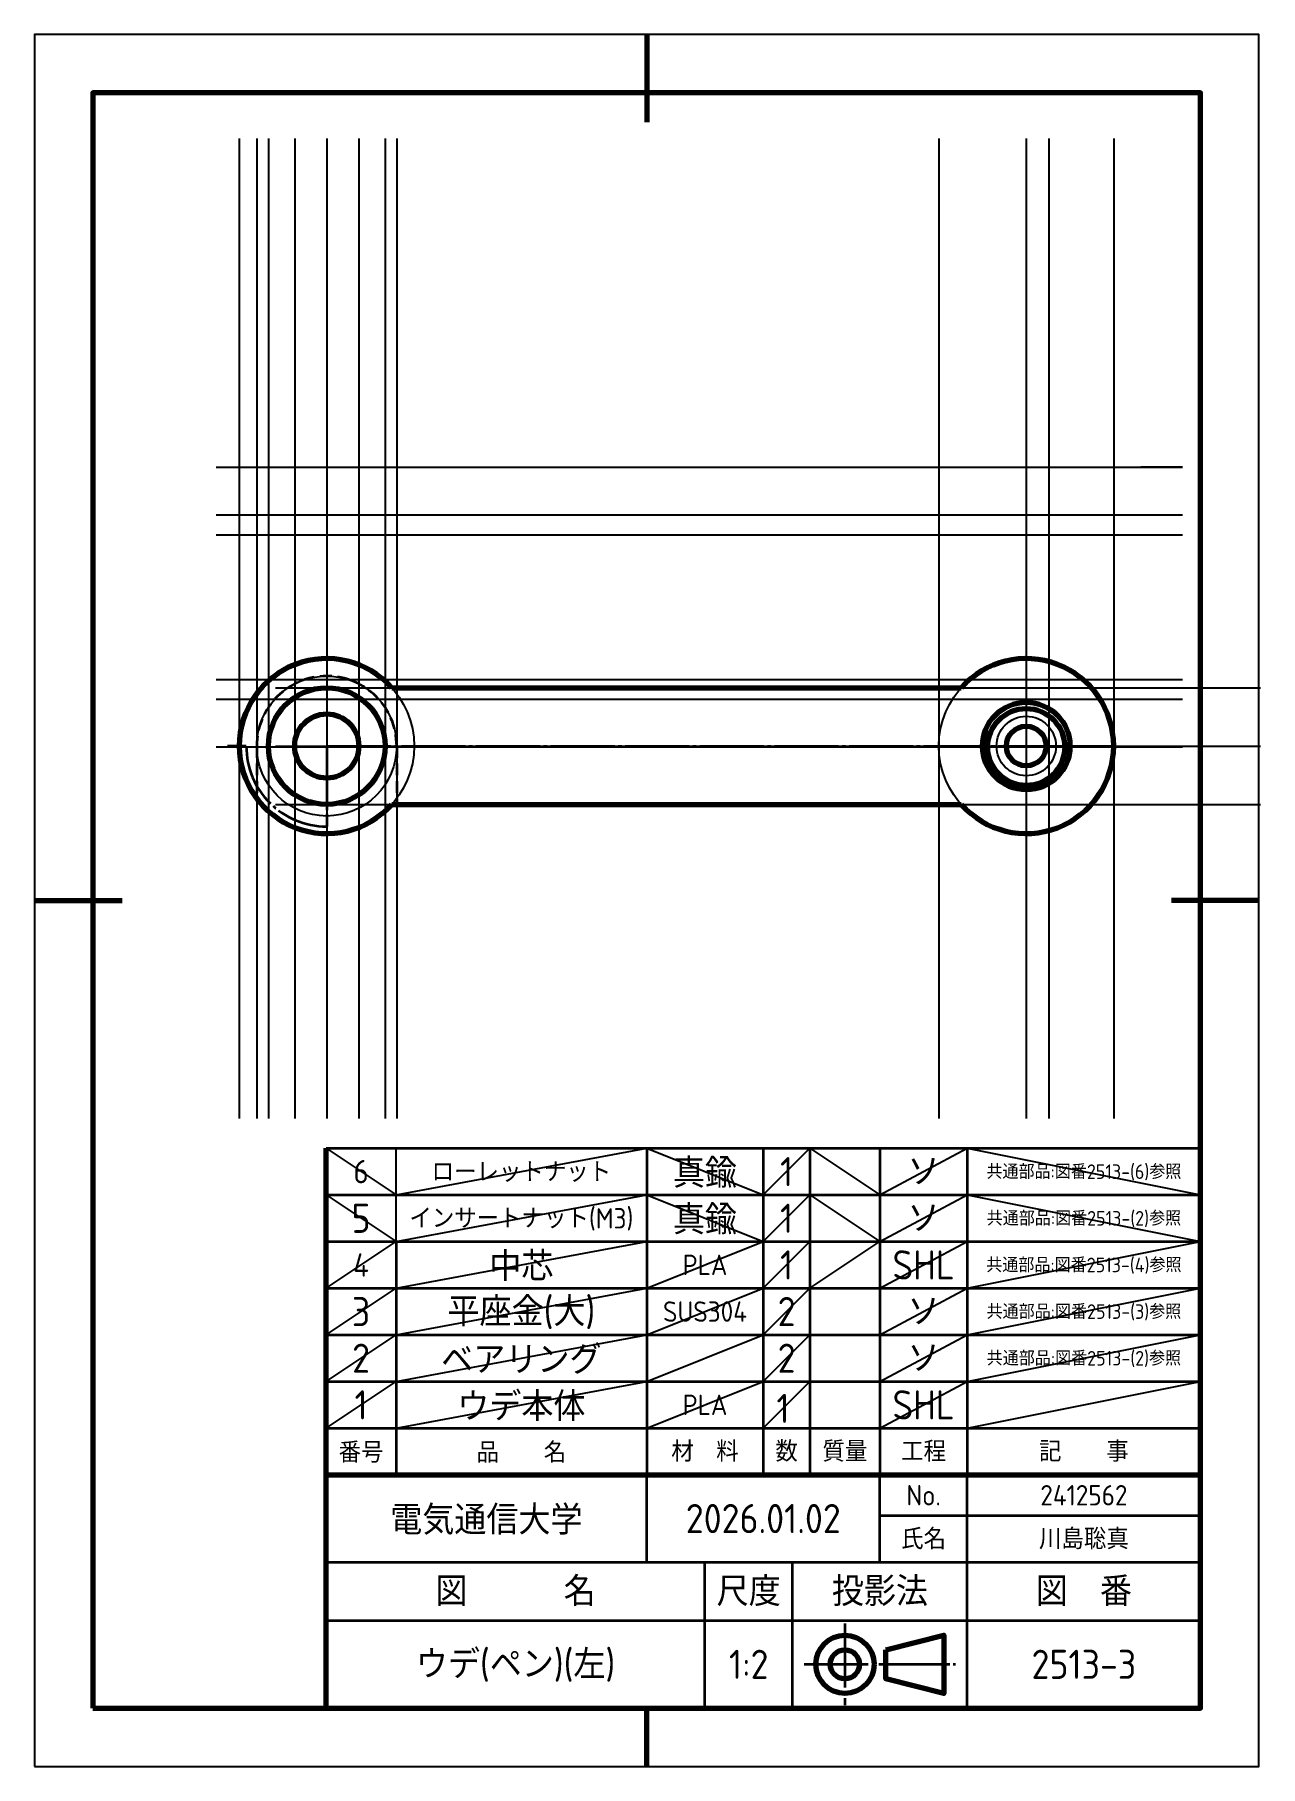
# Model space of a CAD drawing. Header units: millimetres. Extents: x 0 to 210, y 0 to 297.
import ezdxf
from ezdxf.enums import TextEntityAlignment as Align

# ---------------------------------------------------------------- set-up
doc = ezdxf.new("R2010")
doc.units = ezdxf.units.MM
doc.linetypes.add('JIS_02_2.0', pattern=[3, 2, -1])
doc.linetypes.add('JIS_08_11', pattern=[12.8, 11, -0.6, 0.6, -0.6])
doc.layers.add('1 図枠', color=7, linetype='Continuous')
for name, color, linetype, lineweight in [('2 外形線', 7, 'Continuous', 70), ('3 かくれ線', 5, 'JIS_02_2.0', 35), ('4中心線', 2, 'JIS_08_11', 35)]:
    doc.layers.add(name, color=color, linetype=linetype, lineweight=lineweight)
doc.layers.add('7 仮想線', color=3, linetype='Continuous', plot=False)
doc.styles.get("Standard").update_dxf_attribs({"font": 'isocp.shx', "bigfont": 'extfont.shx'})

msp = doc.modelspace()

# ---------------------------------------------------------------- linework, layer by layer
at = {"layer": '1 図枠', "lineweight": 70}
for p, q in [((105, 297), (105, 282)), ((0, 148.5), (15, 148.5)), ((210, 148.5), (195, 148.5)), ((50, 50), (50, 66)), ((50, 10), (50, 50)), ((50, 50), (200, 50)), ((105, 0), (105, 10))]:
    msp.add_line(p, q, dxfattribs=at)
at = {"layer": '1 図枠', "lineweight": 35}
for p, q in [((50, 106), (200, 106)), ((105, 106), (105, 50)), ((125, 106), (125, 50)), ((133, 106), (133, 50)), ((145, 106), (145, 50)), ((160, 106), (160, 50)), ((50, 98), (200, 98)), ((50, 90), (200, 90)), ((62, 90), (62, 50)), ((50, 82), (200, 82)), ((50, 74), (200, 74)), ((50, 66), (200, 66)), ((50, 58), (200, 58)), ((105, 35), (105, 50)), ((145, 35), (145, 50)), ((160, 10), (160, 50)), ((145, 43), (200, 43)), ((50, 35), (200, 35)), ((115, 10), (115, 35)), ((130, 10), (130, 35)), ((50, 25), (200, 25))]:
    msp.add_line(p, q, dxfattribs=at)
at = {"layer": '1 図枠'}
msp.add_line((62, 66), (62, 90), dxfattribs=at)
at = {"layer": '1 図枠', "linetype": 'JIS_08_11', "lineweight": 35}
for p, q in [((139, 24.5), (139, 10.5)), ((132, 17.5), (158, 17.5))]:
    msp.add_line(p, q, dxfattribs=at)
at = {"layer": '1 図枠', "lineweight": 70}
msp.add_lwpolyline([(10, 10), (200, 10), (200, 287), (10, 287)], close=True, dxfattribs=at)
at = {"layer": '1 図枠', "linetype": 'Continuous', "lineweight": 70}
msp.add_lwpolyline([(146, 20), (156, 22.5), (156, 12.5), (146, 15)], close=True, dxfattribs=at)
for radius in [5, 2.5]:
    msp.add_circle((139, 17.5), radius, dxfattribs=at)
at = {"layer": '2 外形線'}
for p, q in [((61.29, 184.99), (158.93, 184.99)), ((61.29, 164.99), (158.93, 164.99)), ((50, 66), (50, 106))]:
    msp.add_line(p, q, dxfattribs=at)
for centre, radius in [((50.11, 174.99), 10), ((170.11, 174.99), 7.5), ((170.11, 174.83), 6.6), ((50.11, 174.99), 5.5), ((170.11, 174.99), 3.4)]:
    msp.add_circle(centre, radius, dxfattribs=at)
for centre, start, end in [((50.11, 174.99), 41.8103, 318.1897), ((170.11, 174.99), 221.8103, 138.1897)]:
    msp.add_arc(centre, 15, start, end, dxfattribs=at)
at = {"layer": '3 かくれ線'}
for p, q in [((38.11, 174.99), (38.11, 165.99)), ((62.11, 174.99), (62.11, 164.99))]:
    msp.add_line(p, q, dxfattribs=at)
msp.add_arc((50.11, 174.99), 12, 0, 180, dxfattribs=at)
at = {"layer": '4中心線'}
for p, q in [((36.31, 174.99), (33.11, 174.99)), ((50.11, 174.99), (185.11, 174.99)), ((50.11, 174.99), (50.11, 162.99)), ((50.11, 162.99), (50.11, 161.19))]:
    msp.add_line(p, q, dxfattribs=at)
msp.add_arc((50.11, 174.99), 13.8, 180, 270, dxfattribs=at)
at = {"layer": '7 仮想線'}
for p, q in [((35.11, 279.16), (35.11, 111.09)), ((38.11, 279.16), (38.11, 111.09)), ((40.11, 279.16), (40.11, 111.09)), ((44.61, 279.16), (44.61, 111.09)), ((50.11, 279.16), (50.11, 111.09)), ((55.61, 279.16), (55.61, 111.09)), ((60.11, 279.16), (60.11, 111.09)), ((62.11, 279.16), (62.11, 111.09)), ((155.11, 279.16), (155.11, 111.09)), ((170.11, 279.16), (170.11, 111.09)), ((174.01, 279.16), (174.01, 111.09)), ((185.11, 279.16), (185.11, 111.09)), ((31.12, 222.83), (196.93, 222.83)), ((196.93, 222.83), (189.75, 222.83)), ((31.12, 214.63), (196.93, 214.63)), ((31.12, 211.23), (196.93, 211.23)), ((31.12, 186.43), (196.93, 186.43)), ((41.34, 184.99), (210.27, 184.99)), ((31.12, 183.03), (196.93, 183.03)), ((31.12, 174.83), (196.93, 174.83)), ((38.11, 174.99), (38.11, 165.99)), ((41.34, 174.99), (210.27, 174.99)), ((41.34, 164.99), (210.27, 164.99)), ((50, 106), (62, 98)), ((62, 98), (105, 106)), ((105, 106), (125, 98)), ((125, 98), (133, 106)), ((133, 106), (145, 98)), ((145, 98), (160, 106)), ((160, 106), (200, 98)), ((50, 98), (62, 90)), ((62, 90), (105, 98)), ((105, 98), (125, 90)), ((125, 90), (133, 98)), ((133, 98), (145, 90)), ((145, 90), (160, 98)), ((160, 98), (200, 90)), ((50, 66), (50, 90)), ((50, 82), (62, 90)), ((62, 90), (62, 82)), ((62, 82), (105, 90)), ((105, 90), (105, 82)), ((105, 82), (125, 90)), ((125, 90), (125, 82)), ((125, 82), (133, 90)), ((133, 90), (133, 82)), ((133, 82), (145, 90)), ((145, 90), (145, 82)), ((145, 82), (160, 90)), ((160, 90), (160, 82)), ((160, 82), (200, 90)), ((50, 74), (62, 82)), ((62, 74), (105, 82)), ((105, 74), (125, 82)), ((125, 74), (133, 82)), ((145, 74), (160, 82)), ((160, 74), (200, 82)), ((50, 66), (62, 74)), ((62, 74), (50, 74)), ((62, 66), (105, 74)), ((105, 66), (125, 74)), ((125, 66), (133, 74)), ((145, 66), (160, 74)), ((160, 66), (200, 74)), ((50, 58), (62, 66)), ((62, 66), (50, 66)), ((62, 58), (105, 66)), ((105, 58), (125, 66)), ((131.78, 64.78), (133, 66)), ((145, 58), (160, 66)), ((160, 58), (200, 66)), ((125, 58), (131.78, 64.78))]:
    msp.add_line(p, q, dxfattribs=at)
msp.add_lwpolyline([(0, 0), (210, 0), (210, 297), (0, 297)], close=True, dxfattribs=at)
for centre, radius in [((50.11, 174.99), 15), ((170.11, 174.99), 15), ((50.11, 174.99), 12), ((170.11, 174.99), 5.1)]:
    msp.add_circle(centre, radius, dxfattribs=at)
at = {"layer": 'Defpoints'}
msp.add_line((62, 66), (62, 106), dxfattribs=at)

# ---------------------------------------------------------------- texts
at = {"layer": '1 図枠'}
for s, height, p in [('6', 4, (56, 102)), ('真鍮', 5, (115, 102)), ('1', 5, (129, 102)), ('ソ', 5, (152.5, 102)), ('ローレットナット', 3.5, (83.5, 102)), ('共通部品:図番2513-(6)参照', 2.5, (180, 102)), ('5', 5, (56, 94)), ('インサートナット(M3)', 3.5, (83.5, 94)), ('真鍮', 5, (115, 94)), ('1', 5, (129, 94)), ('ソ', 5, (152.5, 94)), ('共通部品:図番2513-(2)参照', 2.5, (180, 94)), ('4', 4, (56, 86)), ('中芯', 5, (83.5, 86)), ('PLA', 3.5, (115, 86)), ('1', 5, (129, 86)), ('SHL', 5, (152.5, 86)), ('共通部品:図番2513-(4)参照', 2.5, (180, 86)), ('3', 5, (56, 78)), ('平座金(大)', 5, (83.5, 78)), ('2', 5, (129, 78)), ('ソ', 5, (152.5, 78)), ('SUS304', 3.5, (115, 78)), ('共通部品:図番2513-(3)参照', 2.5, (180, 78)), ('2', 5, (56, 70)), ('ベアリング', 5, (83.5, 70)), ('2', 5, (129, 70)), ('ソ', 5, (152.5, 70)), ('共通部品:図番2513-(2)参照', 2.5, (180, 70)), ('1', 5, (56, 62)), ('ウデ本体', 5, (83.5, 62)), ('PLA', 3.5, (115, 62)), ('1', 5, (128.39, 61.39)), ('SHL', 5, (152.5, 62)), ('番号', 3.5, (56, 54)), ('品\u3000\u3000名', 3.5, (83.5, 54)), ('電気通信大学', 5, (77.5, 42.5))]:
    msp.add_text(s, height=height, dxfattribs=at).set_placement(p, align=Align.MIDDLE)
for s, height, p in [('材\u3000料', 3.5, (115, 54)), ('数', 3.5, (129, 54)), ('質量', 3.5, (139, 54)), ('工程', 3.5, (152.5, 54)), ('記\u3000\u3000事', 3.5, (180, 54)), ('No.', 3.5, (152.5, 46.5)), ('2412562', 3.5, (180, 46.5)), ('2026.01.02', 5, (125, 42.5)), ('氏名', 3.5, (152.5, 39)), ('川島聡真', 3.5, (180, 39)), ('図\u3000\u3000\u3000名', 5, (82.5, 30)), ('尺度', 5, (122.5, 30)), ('投影法', 5, (145, 30)), ('図\u3000番', 5, (180, 30)), ('ウデ(ペン)(左)', 5, (82.5, 17.5)), ('1:2', 5, (122.5, 17.5)), ('2513-3', 5, (180, 17.5))]:
    msp.add_text(s, height=height, dxfattribs=at).set_placement(p, align=Align.MIDDLE_CENTER)
at = {"layer": '7 仮想線'}
msp.add_text('1', height=5, dxfattribs=at).set_placement((56, 62), align=Align.MIDDLE)

doc.saveas('drawing.dxf')
